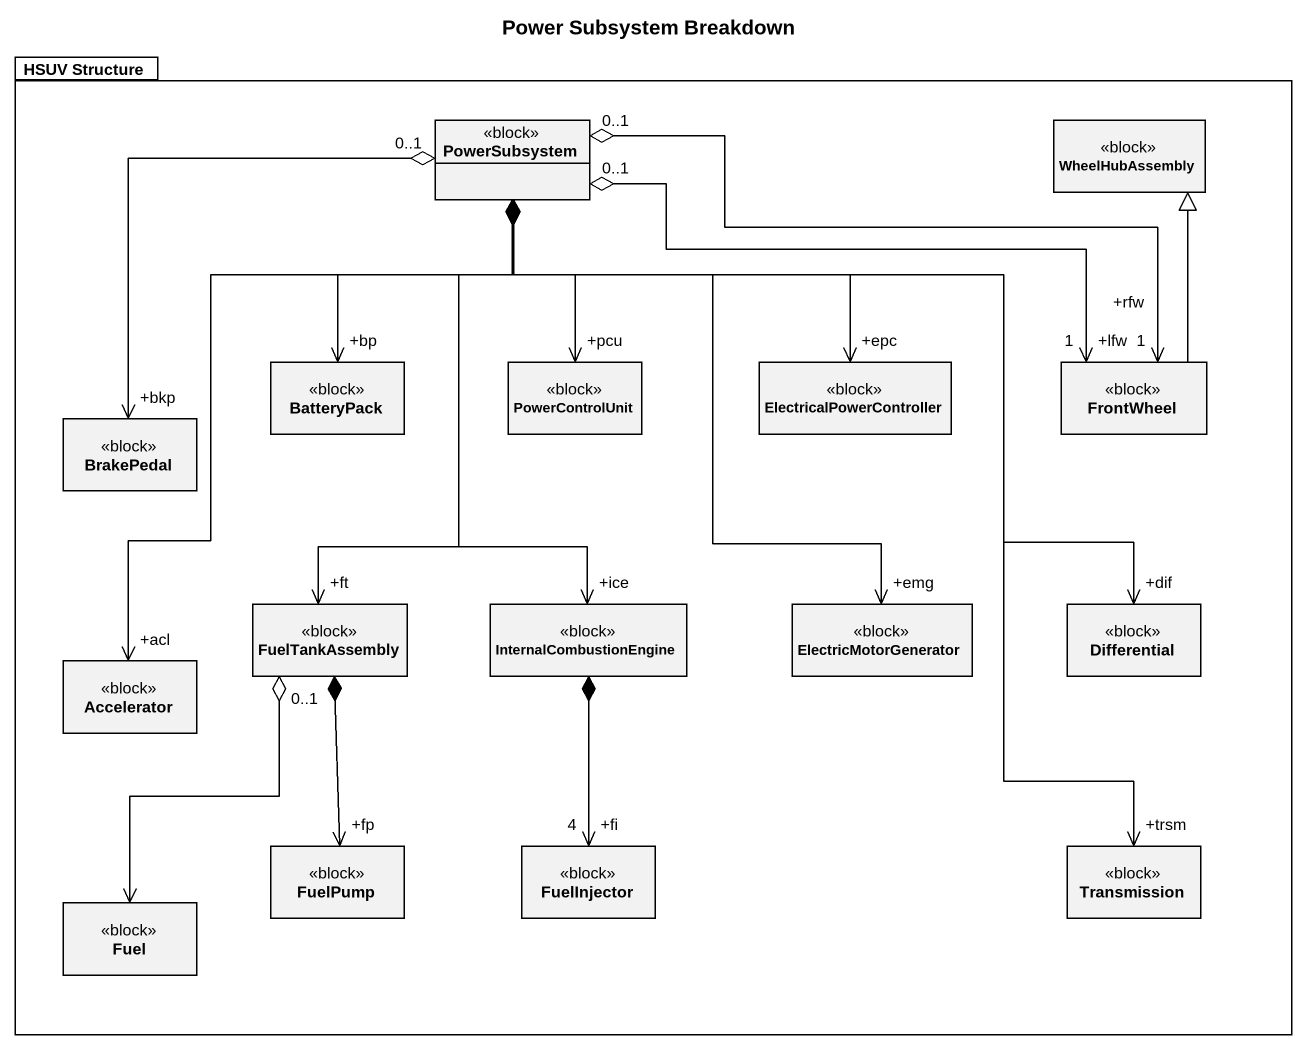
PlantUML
@startuml
title Power Subsystem Breakdown
hide circle
hide empty members
package "HSUV Structure" as HSUV_Structure {
  class PowerSubsystem <<block>>
  class WheelHubAssembly <<block>>
  class BatteryPack <<block>>
  class PowerControlUnit <<block>>
  class ElectricalPowerController <<block>>
  class FrontWheel <<block>>
  class BrakePedal <<block>>
  class FuelTankAssembly <<block>>
  class InternalCombustionEngine <<block>>
  class ElectricMotorGenerator <<block>>
  class Differential <<block>>
  class Accelerator <<block>>
  class FuelPump <<block>>
  class FuelInjector <<block>>
  class Transmission <<block>>
  class Fuel <<block>>
}
BatteryPack "+bp" <-up-* PowerSubsystem
PowerControlUnit "+pcu" <-up-* PowerSubsystem
ElectricalPowerController "+epc" <-up-* PowerSubsystem
FrontWheel "+lfw\n1" <-left-o "0..1" PowerSubsystem
FrontWheel "+rfw\n1" <-left-o "0..1" PowerSubsystem
FrontWheel -up-|> WheelHubAssembly
BrakePedal "+bkp" <-up-o "0..1" PowerSubsystem
FuelTankAssembly "+ft" <-up-* PowerSubsystem
InternalCombustionEngine "+ice" <-up-* PowerSubsystem
ElectricMotorGenerator "+emg" <-up-* PowerSubsystem
Differential "+dif" <-up-* PowerSubsystem
Accelerator "+acl" <-up-* PowerSubsystem
FuelPump "+fp" <-up-* FuelTankAssembly
FuelInjector "+fi\n4" <-up-* InternalCombustionEngine
Transmission "+trsm" <-up-* PowerSubsystem
Fuel <-up-o "0..1" FuelTankAssembly
@enduml
